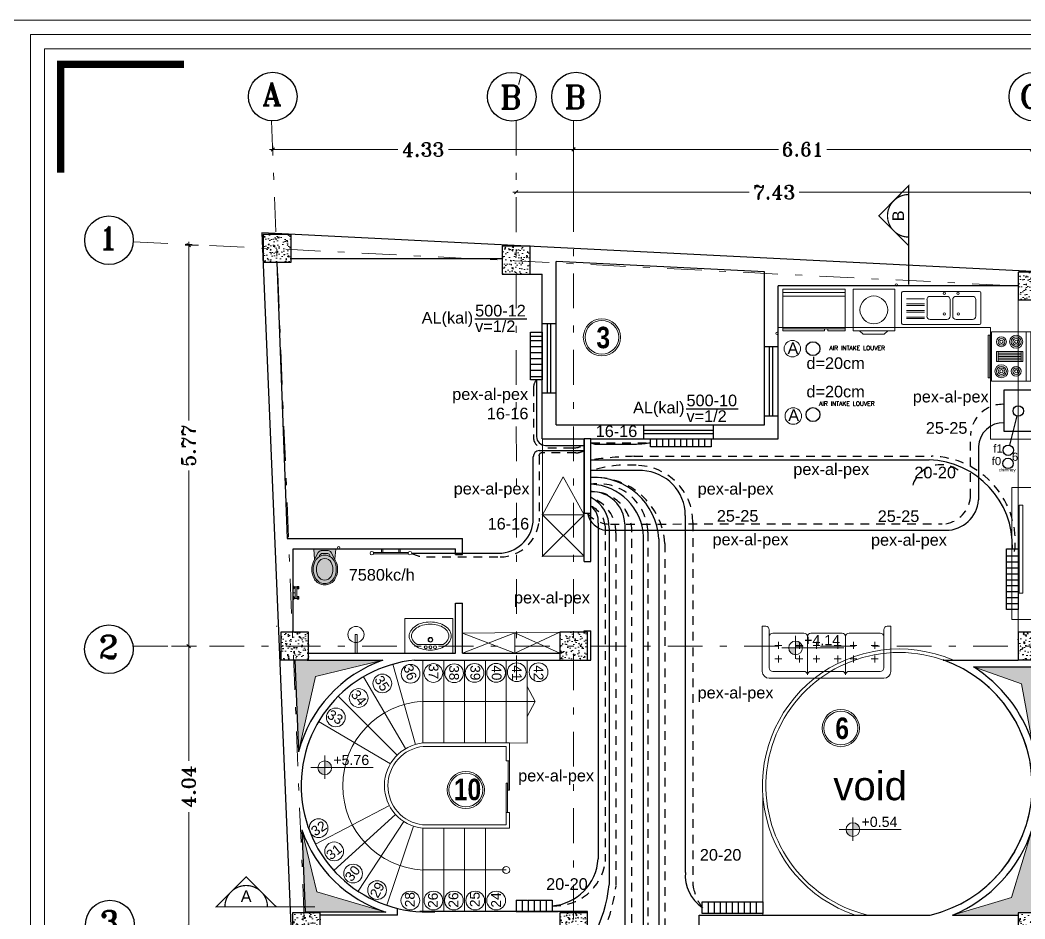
# Model space of a CAD drawing. Header units: inches. Extents: x 0 to 535, y -174 to 989.
# Drawn here: x 401.94 to 416.42, y -81.72 to -68.78 of the extents above; entities that cross this region are included whole.
import ezdxf
from ezdxf.enums import TextEntityAlignment as Align

# ---------------------------------------------------------------- set-up
doc = ezdxf.new("R2010")
doc.units = ezdxf.units.IN
doc.header["$MEASUREMENT"] = 0
for name, pattern in [('DASHDOT', [1, 0.5, -0.25, 0, -0.25]), ('DASHDOT2', [0.5, 0.25, -0.125, 0, -0.125]), ('HIDDEN2', [0.1875, 0.125, -0.0625])]:
    doc.linetypes.add(name, pattern=pattern)
for name, color, linetype, lineweight in [('1', 1, 'Continuous', 9), ('AB', 1, 'DASHDOT2', 30), ('ax', 8, 'Continuous', 5), ('beton sabok', 9, 'Continuous', 5), ('dimension', 21, 'Continuous', 9), ('door', 1, 'Continuous', 5), ('FER', 20, 'Continuous', 9), ('font', 253, 'Continuous', 9), ('FUR', 252, 'Continuous', 5), ('Furniture', 175, 'Continuous', 5), ('HEATING', 1, 'Continuous', 30), ('kadr02$0$AEOCLG', 4, 'Continuous', 9), ('Kitchen', 7, 'Continuous', 5), ('w.c', 7, 'Continuous', 5), ('wall', 51, 'Continuous', 25)]:
    doc.layers.add(name, color=color, linetype=linetype, lineweight=lineweight)
doc.layers.add('Section', color=3, linetype='Continuous')
doc.styles.add('amir text b', font='swisscbo.ttf')
doc.styles.add('arial', font='arial.ttf')
doc.styles.add('ROMANT', font='romant')
doc.styles.get("Standard").update_dxf_attribs({"font": 'arial.ttf'})
doc.dimstyles.new('STANDARD$0', dxfattribs={"dimtxt": 0.2, "dimasz": 0.05, "dimexe": 0.05, "dimexo": 0.05, "dimgap": 0.05, "dimtad": 0, "dimzin": 0, "dimdsep": 46, "dimtxsty": 'ROMANT', "dimblk": 'OBLIQUE', "dimcen": 0, "dimdle": 0.05, "dimclrd": 256, "dimclre": 256, "dimclrt": 256, "dimadec": 0, "dimazin": 0, "dimtfac": 1, "dimtix": 1, "dimtofl": 0, "dimtmove": 1, "dimatfit": 3, "dimldrblk": 'OBLIQUE', "dimfxl": 1, "dimtolj": 1, "dimtzin": 0, "dimlwd": -1, "dimlwe": -1, "dimarcsym": 1})

# ---------------------------------------------------------------- blocks, each defined once
blk = doc.blocks.new('sofa25')
at = {"layer": 'Furniture'}
for p, q in [((0.825, 0.65), (-0.825, 0.65)), ((-0.275, 0.6), (-0.275, 0.05)), ((0.275, 0.05), (0.275, 0.6)), ((-0.925, 0.55), (-0.925, -0.1)), ((-0.825, -0.05), (-0.825, 0.5)), ((-0.775, 0.55), (-0.325, 0.55)), ((-0.225, 0.55), (0.225, 0.55)), ((0.325, 0.55), (0.775, 0.55)), ((0.825, 0.5), (0.825, -0.05)), ((0.925, -0.1), (0.925, 0.55)), ((-0.744, 0.372), (-0.644, 0.372)), ((-0.694, 0.421), (-0.694, 0.322)), ((-0.438, 0.372), (-0.339, 0.372)), ((-0.389, 0.421), (-0.389, 0.322)), ((-0.194, 0.372), (-0.094, 0.372)), ((-0.144, 0.421), (-0.144, 0.322)), ((0.112, 0.372), (0.211, 0.372)), ((0.161, 0.421), (0.161, 0.322)), ((0.438, 0.372), (0.339, 0.372)), ((0.389, 0.421), (0.389, 0.322)), ((0.744, 0.372), (0.644, 0.372)), ((0.694, 0.421), (0.694, 0.322)), ((-0.744, 0.176), (-0.644, 0.176)), ((-0.694, 0.226), (-0.694, 0.127)), ((-0.438, 0.176), (-0.339, 0.176)), ((-0.389, 0.226), (-0.389, 0.127)), ((-0.194, 0.176), (-0.094, 0.176)), ((-0.144, 0.226), (-0.144, 0.127)), ((0.112, 0.176), (0.211, 0.176)), ((0.161, 0.226), (0.161, 0.127)), ((0.438, 0.176), (0.339, 0.176)), ((0.389, 0.226), (0.389, 0.127)), ((0.744, 0.176), (0.644, 0.176)), ((0.694, 0.226), (0.694, 0.127)), ((-0.775, 0), (-0.325, 0)), ((-0.225, 0), (0.225, 0)), ((0.775, 0), (0.325, 0)), ((-0.925, -0.1), (-0.875, -0.1)), ((0.875, -0.1), (0.925, -0.1))]:
    blk.add_line(p, q, dxfattribs=at)
for centre, radius, start, end in [((-0.825, 0.55), 0.1, 90, 180), ((-0.325, 0.6), 0.05, 270, 0), ((-0.225, 0.6), 0.05, 180, 270), ((0.225, 0.6), 0.05, 270, 0), ((0.325, 0.6), 0.05, 180, 270), ((0.825, 0.55), 0.1, 0, 90), ((-0.775, 0.5), 0.05, 90, 180), ((0.775, 0.5), 0.05, 0, 90), ((-0.775, 0.05), 0.05, 180, 270), ((-0.325, 0.05), 0.05, 270, 0), ((-0.225, 0.05), 0.05, 180, 270), ((0.225, 0.05), 0.05, 270, 0), ((0.325, 0.05), 0.05, 180, 270), ((0.775, 0.05), 0.05, 270, 0), ((-0.875, -0.05), 0.05, 270, 0), ((0.875, -0.05), 0.05, 180, 270)]:
    blk.add_arc(centre, radius, start, end, dxfattribs=at)
blk = doc.blocks.new('ref12')
at = {"layer": 'Kitchen'}
for p, q in [((0, 0), (-0.9, 0)), ((-0.9, 0), (-0.9, -0.05)), ((0, -0.05), (0, 0)), ((-0.9, -0.05), (0, -0.05)), ((-0.9, -0.1), (-0.9, -0.05)), ((-0.9, -0.1), (-0.9, -0.6)), ((-0.9, -0.1), (0, -0.1)), ((0, -0.1), (0, -0.05)), ((0, -0.1), (0, -0.6)), ((-0.9, -0.57), (0, -0.57)), ((-0.3, -0.57), (-0.3, -0.6)), ((-0.25, -0.57), (-0.25, -0.6)), ((-0.9, -0.6), (-0.3, -0.6)), ((-0.25, -0.6), (0, -0.6))]:
    blk.add_line(p, q, dxfattribs=at)
blk = doc.blocks.new('co17')
at = {"layer": 'Kitchen'}
for p, q in [((-0.75, -0.075), (0, -0.075)), ((-0.45, -0.15), (-0.3, -0.15)), ((-0.425, -0.5), (-0.425, -0.15)), ((-0.4, -0.15), (-0.4, -0.5)), ((-0.375, -0.5), (-0.375, -0.15)), ((-0.35, -0.15), (-0.35, -0.5)), ((-0.325, -0.5), (-0.325, -0.15)), ((-0.6, -0.6), (-0.6, -0.625)), ((-0.55, -0.625), (-0.55, -0.6)), ((-0.3, -0.5), (-0.45, -0.5)), ((-0.2, -0.625), (-0.2, -0.6)), ((-0.15, -0.6), (-0.15, -0.625))]:
    blk.add_line(p, q, dxfattribs=at)
for points in [[(-0.75, -0.6), (-0.75, 0), (0, 0), (0, -0.6)], [(-0.45, -0.525), (-0.45, -0.125), (-0.3, -0.125), (-0.3, -0.525)], [(-0.7, -0.65), (-0.7, -0.625), (-0.05, -0.625), (-0.05, -0.65)]]:
    blk.add_lwpolyline(points, close=True, dxfattribs=at)
for centre, radius in [((-0.6, -0.225), 0.1), ((-0.6, -0.225), 0.075), ((-0.15, -0.225), 0.075), ((-0.6, -0.225), 0.05), ((-0.6, -0.225), 0.025), ((-0.15, -0.225), 0.05), ((-0.15, -0.225), 0.025), ((-0.6, -0.45), 0.075), ((-0.6, -0.45), 0.05), ((-0.6, -0.45), 0.025), ((-0.15, -0.45), 0.1), ((-0.15, -0.45), 0.075), ((-0.15, -0.45), 0.05), ((-0.15, -0.45), 0.025)]:
    blk.add_circle(centre, radius, dxfattribs=at)
blk = doc.blocks.new('wc01')
at = {"layer": 'w.c'}
for p, q in [((-1.038, -0.5), (-1.038, 0)), ((-1.038, 0), (-0.347, 0)), ((-0.347, 0), (-0.347, -0.5)), ((-0.523, -0.126), (-0.9, -0.126)), ((-0.347, -0.5), (-1.038, -0.5))]:
    blk.add_line(p, q, dxfattribs=at)
for centre, radius in [((-0.781, -0.085), 0.0209), ((-0.714, -0.085), 0.0209), ((-0.647, -0.085), 0.0209), ((-0.715, -0.192), 0.0338), ((-0.715, -0.192), 0.0285)]:
    blk.add_circle(centre, radius, dxfattribs=at)
for centre, radius, start, end in [((-0.797, -0.295), 0.231, 123.8347, 148.2866), ((-0.797, -0.295), 0.199, 121.3767, 148.2866), ((-0.746, -0.372), 0.323, 105.5176, 123.8347), ((-0.712, -0.493), 0.449, 90, 105.5176), ((-0.712, -0.493), 0.449, 74.4824, 90), ((-0.678, -0.372), 0.323, 56.1653, 74.4824), ((-0.627, -0.295), 0.199, 31.7134, 58.6233), ((-0.627, -0.295), 0.231, 31.7134, 56.1653), ((-0.875, -0.247), 0.139, 148.2866, 180), ((-0.875, -0.247), 0.139, 180, 211.7134), ((-0.875, -0.247), 0.106, 148.2866, 180), ((-0.875, -0.247), 0.106, 180, 211.7134), ((-0.548, -0.247), 0.106, 360, 31.7134), ((-0.548, -0.247), 0.106, 328.2866, 0), ((-0.548, -0.247), 0.139, 360, 31.7134), ((-0.548, -0.247), 0.139, 328.2866, 360), ((-0.797, -0.198), 0.231, 211.7134, 236.1653), ((-0.797, -0.198), 0.199, 211.7134, 236.1653), ((-0.746, -0.122), 0.323, 236.1653, 254.4824), ((-0.746, -0.122), 0.291, 236.1653, 254.4824), ((-0.712, 0), 0.449, 254.4824, 270), ((-0.712, 0), 0.417, 254.4824, 270), ((-0.712, 0), 0.417, 270, 285.5176), ((-0.712, 0), 0.449, 270, 285.5176), ((-0.678, -0.122), 0.291, 285.5176, 303.8347), ((-0.678, -0.122), 0.323, 285.5176, 303.8347), ((-0.627, -0.198), 0.199, 303.8347, 328.2866), ((-0.627, -0.198), 0.231, 303.8347, 328.2866)]:
    blk.add_arc(centre, radius, start, end, dxfattribs=at)
blk = doc.blocks.new('we')
at = {"layer": 'Furniture', "true_color": 0xdbd2bd}
h = blk.add_hatch(color=254, dxfattribs=at)
h.dxf.hatch_style = 2
h.paths.add_polyline_path([(126.415, -299.619, 0.250522), (126.149, -299.619), (126.037, -299.678, 0.276719), (126.012, -299.72), (126.012, -299.822, 0.276719), (126.036, -299.864), (126.148, -299.924, 0.250522), (126.414, -299.924, 0.599332)])
h.paths.add_polyline_path([(126.157, -299.906, 0.250522), (126.405, -299.907, 0.599332), (126.405, -299.636, 0.250522), (126.158, -299.636, 0.599332)], flags=16)
h.paths.add_polyline_path([(126.382, -299.864, -0.250522), (126.18, -299.864, -0.599332), (126.18, -299.679, -0.250522), (126.383, -299.679, -0.599332)], flags=0)
h.paths.add_polyline_path([(126.18, -299.679, 0.599332), (126.18, -299.864, 0.250522), (126.382, -299.864, 0.599332), (126.383, -299.679, 0.250522)], flags=0)
h.paths.add_polyline_path([(126.012, -299.822), (126.012, -299.72, -0.276719), (126.037, -299.678), (126.134, -299.626), (125.989, -299.612), (125.988, -299.93), (126.134, -299.916), (126.036, -299.864, -0.276719)])
edge = h.paths.add_edge_path()
edge.add_line((125.988, -299.599), (125.988, -299.935))
edge.add_line((125.988, -299.935), (125.989, -299.606))
edge.add_arc((125.94, -299.606), 0.0484, 359.8872, 368.2762)
h = blk.add_hatch(color=254, dxfattribs=at)
h.dxf.hatch_style = 2
h.paths.add_polyline_path([(126.157, -299.906, 0.250522), (126.405, -299.907, 0.599332), (126.405, -299.636, 0.250522), (126.158, -299.636, 0.599332)])
h.paths.add_polyline_path([(126.18, -299.679, -0.250522), (126.383, -299.679, -0.599332), (126.382, -299.864, -0.250522), (126.18, -299.864, -0.599332)], flags=16)
h.paths.add_polyline_path([(126.18, -299.679, 0.599332), (126.18, -299.864, 0.250522), (126.382, -299.864, 0.599332), (126.383, -299.679, 0.250522)], flags=16)
at = {"layer": 'Furniture'}
for p, q in [((125.988, -299.936), (125.989, -299.606)), ((126.134, -299.626), (125.989, -299.612)), ((126.037, -299.678), (126.149, -299.619)), ((126.012, -299.822), (126.012, -299.72)), ((126.051, -299.8), (126.051, -299.742)), ((126.134, -299.916), (125.988, -299.93)), ((126.036, -299.864), (126.148, -299.924))]:
    blk.add_line(p, q, dxfattribs=at)
for centre, radius, start, end in [((126.23, -299.771), 0.153, 118.016, 241.7584), ((126.281, -299.868), 0.282, 61.7584, 118.016), ((126.281, -299.868), 0.263, 61.7584, 118.016), ((126.333, -299.772), 0.153, 298.016, 61.7584), ((126.333, -299.772), 0.173, 298.016, 61.7584), ((126.059, -299.72), 0.0469, 118.016, 179.8872), ((126.1, -299.742), 0.0484, 92.8645, 179.8872), ((126.23, -299.771), 0.105, 118.016, 241.7584), ((126.281, -299.868), 0.214, 61.7584, 118.016), ((126.333, -299.772), 0.105, 298.016, 61.7584), ((126.059, -299.822), 0.0469, 179.8872, 241.7584), ((126.1, -299.8), 0.0484, 179.8872, 266.9099), ((126.282, -299.675), 0.282, 241.7584, 298.016), ((126.282, -299.675), 0.263, 241.7584, 298.016), ((126.282, -299.675), 0.214, 241.7584, 298.016)]:
    blk.add_arc(centre, radius, start, end, dxfattribs=at)
blk = doc.blocks.new('A$C7BB53FAB')
at = {"layer": 'FER'}
for p, q in [((-0.065, 0.151), (-0.079, 0.156)), ((-0.079, 0.141), (-0.065, 0.146)), ((-0.049, 0.157), (-0.052, 0.157)), ((-0.022, 0.157), (-0.024, 0.157)), ((-0.022, 0.141), (-0.022, 0.159)), ((-0.01, 0.16), (-0.02, 0.16)), ((-0.01, 0.155), (-0.02, 0.155)), ((-0.01, 0.145), (-0.02, 0.145)), ((-0.009, 0.157), (-0.002, 0.171)), ((-0.009, 0.141), (-0.009, 0.159)), ((0, 0.172), (0.005, 0.172)), ((0, 0.127), (0, 0.172)), ((-0.079, 0.009), (-0.065, 0.004)), ((-0.049, 0.14), (-0.052, 0.14)), ((-0.049, 0.01), (-0.052, 0.01)), ((-0.022, 0.142), (-0.024, 0.142)), ((-0.024, 0.075), (0.005, 0.075)), ((-0.022, 0.007), (-0.024, 0.007)), ((-0.022, 0.009), (-0.022, -0.009)), ((-0.01, 0.14), (-0.02, 0.14)), ((-0.01, 0.01), (-0.02, 0.01)), ((-0.01, 0.005), (-0.02, 0.005)), ((-0.009, 0.142), (-0.002, 0.129)), ((-0.009, 0.007), (-0.002, 0.021)), ((-0.009, 0.009), (-0.009, -0.009)), ((0, 0.127), (0.005, 0.127)), ((0, 0.023), (0.005, 0.023)), ((0, 0.023), (0, -0.023)), ((-0.065, -0.001), (-0.079, -0.006)), ((-0.049, -0.007), (-0.052, -0.007)), ((-0.022, -0.007), (-0.024, -0.007)), ((-0.01, -0.005), (-0.02, -0.005)), ((-0.01, -0.01), (-0.02, -0.01)), ((-0.009, -0.007), (-0.002, -0.021)), ((0, -0.023), (0.005, -0.023))]:
    blk.add_line(p, q, dxfattribs=at)
for points in [[(-0.053, 0.166, -0.414214), (-0.052, 0.165), (-0.052, 0.132, -0.414214), (-0.053, 0.131), (-0.078, 0.131, -0.414214), (-0.079, 0.132), (-0.079, 0.165, -0.414214), (-0.078, 0.166)], [(-0.024, 0.159, 0.414214), (-0.025, 0.16), (-0.048, 0.16, 0.414214), (-0.049, 0.159), (-0.049, -0.009, 0.414214), (-0.048, -0.01), (-0.025, -0.01, 0.414214), (-0.024, -0.009)], [(-0.078, 0.019), (-0.053, 0.019, -0.414214), (-0.052, 0.017), (-0.052, -0.015, -0.414214), (-0.053, -0.016), (-0.078, -0.016, -0.414214), (-0.079, -0.015), (-0.079, 0.017, -0.414214)]]:
    blk.add_lwpolyline(points, format="xyb", close=True, dxfattribs=at)
for centre, radius, start, end in [((-0.066, 0.149), 0.0025, 290.556, 69.444), ((-0.02, 0.159), 0.00125, 90, 180), ((-0.02, 0.156), 0.00125, 180, 270), ((-0.02, 0.154), 0.00125, 90, 180), ((-0.02, 0.146), 0.00125, 180, 270), ((-0.02, 0.144), 0.00125, 90, 180), ((-0.01, 0.159), 0.00125, 0, 90), ((-0.01, 0.156), 0.00125, 270, 0), ((-0.01, 0.154), 0.00125, 0, 90), ((-0.01, 0.146), 0.00125, 270, 0), ((-0.01, 0.144), 0.00125, 0, 90), ((0, 0.17), 0.0025, 90, 153.4349), ((-0.066, 0.001), 0.0025, 290.556, 69.444), ((-0.02, 0.141), 0.00125, 180, 270), ((-0.02, 0.009), 0.00125, 90, 180), ((-0.02, 0.006), 0.00125, 180, 270), ((-0.02, 0.004), 0.00125, 90, 180), ((-0.01, 0.141), 0.00125, 270, 0), ((-0.01, 0.009), 0.00125, 0, 90), ((-0.01, 0.006), 0.00125, 270, 0), ((-0.01, 0.004), 0.00125, 0, 90), ((0, 0.13), 0.0025, 206.5651, 270), ((0, 0.02), 0.0025, 90, 153.4349), ((-0.02, -0.004), 0.00125, 180, 270), ((-0.02, -0.006), 0.00125, 90, 180), ((-0.02, -0.009), 0.00125, 180, 270), ((-0.01, -0.004), 0.00125, 270, 0), ((-0.01, -0.006), 0.00125, 0, 90), ((-0.01, -0.009), 0.00125, 270, 0), ((0, -0.02), 0.0025, 206.5651, 270)]:
    blk.add_arc(centre, radius, start, end, dxfattribs=at)
blk = doc.blocks.new('beton')
at = {"layer": 'beton sabok'}
h = blk.add_hatch(dxfattribs=at)
h.set_pattern_fill('AR-CONC', color=256, scale=0.022857, angle=45)
h.set_pattern_definition([(95, (46.01481, 18.04323), (0.126069028, 0.105784475), [0.017142857, -0.18857143]), (40, (46.01481, 18.04323), (-0.14399821, 0.099147006), [0.013714286, -0.150857143]), (145.451444, (46.02532, 18.05205), (-0.01792918, 0.20493148), [0.014569187, -0.160261054]), (91.1842, (45.98248, 18.07555), (0.1992442, 0.14574029), [0.02571429, -0.28285714]), (141.635635, (45.9991, 18.0877), (-0.00637716, 0.30850552), [0.02185379, -0.24039172]), (36.184164, (45.98248, 18.07555), (-0.00637716, 0.30850552), [0.02057143, -0.22628571]), (66, (46.00673, 18.08364), (0.161547788, 0.03140171), [0.017142857, -0.18857143]), (11, (46.00673, 18.08364), (-0.07787625, 0.156527642), [0.013714286, -0.150857143]), (116.451445, (46.02019, 18.08625), (0.083671537, 0.18792935), [0.014569186, -0.160261054]), (82.5, (46.01481, 18.04323), (-0.0518384424, 0.055769101), [0, -0.149028571, 0, -0.153142857, 0, -0.151428571]), (52.5, (46.01481, 18.04323), (-0.021228101, 0.106265017), [0, -0.087314286, 0, -0.1456, 0, -0.057714286]), (12.5, (45.97877, 18.00719), (0.0899241525, 0.082633317), [0, -0.057142857, 0, -0.178285714, 0, -0.236571429]), (2.5, (45.9626, 17.99103), (0.07807771, 0.110436527), [0, -0.074285714, 0, -0.1184, 0, -0.168])])
h.paths.add_polyline_path([(326.844, 567.847), (327.244, 567.847), (327.244, 568.247), (326.844, 568.247)])
at = {"layer": 'wall'}
blk.add_lwpolyline([(327.244, 568.247), (327.244, 567.847), (326.844, 567.847), (326.844, 568.247)], close=True, dxfattribs=at)
blk = doc.blocks.new('_Oblique')
at = {"color": 0, "linetype": 'ByBlock', "lineweight": -2}
blk.add_line((-0.5, -0.5), (0.5, 0.5), dxfattribs=at)
blk = doc.blocks.new('*D167')
at = {"layer": 'Defpoints', "color": 0, "transparency": 16777216}
for p in [(32.954, 38.09), (32.763, 32.316), (32.926, 32.316)]:
    blk.add_point(p, dxfattribs=at)
at = {"layer": 'dimension', "transparency": 16777216}
for p, q in [((32.904, 38.09), (32.713, 38.09)), ((32.763, 38.14), (32.763, 35.563)), ((32.763, 32.266), (32.763, 34.844)), ((32.876, 32.316), (32.713, 32.316))]:
    blk.add_line(p, q, dxfattribs=at)
at = {"layer": 'dimension', "transparency": 16777216, "xscale": 0.05, "yscale": 0.05, "zscale": 0.05}
for p, rotation in [((32.763, 38.09), 90), ((32.763, 32.316), 270)]:
    blk.add_blockref('_Oblique', p, dxfattribs=dict(at, rotation=rotation))
at = {"layer": 'dimension', "transparency": 16777216, "insert": (32.763, 35.203), "char_height": 0.2, "attachment_point": 5, "rotation": 90, "style": 'ROMANT'}
blk.add_mtext('\\A1;5.77', dxfattribs=at)
blk = doc.blocks.new('*D168')
at = {"layer": 'Defpoints', "color": 0, "transparency": 16777216}
for p in [(32.467, 32.316), (32.406, 28.274), (32.763, 28.274)]:
    blk.add_point(p, dxfattribs=at)
at = {"layer": 'dimension', "transparency": 16777216}
for p, q in [((32.517, 32.316), (32.813, 32.316)), ((32.763, 32.366), (32.763, 30.664)), ((32.763, 28.224), (32.763, 29.926)), ((32.456, 28.274), (32.813, 28.274))]:
    blk.add_line(p, q, dxfattribs=at)
at = {"layer": 'dimension', "transparency": 16777216, "xscale": 0.05, "yscale": 0.05, "zscale": 0.05}
for p, rotation in [((32.763, 32.316), 90), ((32.763, 28.274), 270)]:
    blk.add_blockref('_Oblique', p, dxfattribs=dict(at, rotation=rotation))
at = {"layer": 'dimension', "transparency": 16777216, "insert": (32.763, 30.295), "char_height": 0.2, "attachment_point": 5, "rotation": 90, "style": 'ROMANT'}
blk.add_mtext('\\A1;4.04', dxfattribs=at)
blk = doc.blocks.new('*D170')
at = {"layer": 'Defpoints', "color": 0, "transparency": 16777216}
for p in [(33.975, 39.392), (38.306, 39.468), (38.306, 39.468)]:
    blk.add_point(p, dxfattribs=at)
at = {"layer": 'dimension', "transparency": 16777216}
for p, q in [((33.925, 39.468), (35.777, 39.468)), ((33.975, 39.442), (33.975, 39.518)), ((38.356, 39.468), (36.505, 39.468))]:
    blk.add_line(p, q, dxfattribs=at)
at = {"layer": 'dimension', "transparency": 16777216, "xscale": 0.05, "yscale": 0.05, "zscale": 0.05, "rotation": 180}
blk.add_blockref('_Oblique', (33.975, 39.468), dxfattribs=at)
at = {"layer": 'dimension', "transparency": 16777216, "xscale": 0.05, "yscale": 0.05, "zscale": 0.05}
blk.add_blockref('_Oblique', (38.306, 39.468), dxfattribs=at)
at = {"layer": 'dimension', "transparency": 16777216, "insert": (36.141, 39.468), "char_height": 0.2, "attachment_point": 5, "style": 'ROMANT'}
blk.add_mtext('\\A1;4.33', dxfattribs=at)
blk = doc.blocks.new('*D171')
at = {"layer": 'Defpoints', "color": 0, "transparency": 16777216}
for p in [(44.912, 39.597), (44.912, 39.469), (38.306, 38.703)]:
    blk.add_point(p, dxfattribs=at)
at = {"layer": 'dimension', "transparency": 16777216}
for p, q in [((44.912, 39.547), (44.912, 39.419)), ((38.256, 39.469), (41.259, 39.469)), ((38.306, 38.753), (38.306, 39.519)), ((44.962, 39.469), (41.959, 39.469))]:
    blk.add_line(p, q, dxfattribs=at)
at = {"layer": 'dimension', "transparency": 16777216, "xscale": 0.05, "yscale": 0.05, "zscale": 0.05, "rotation": 180}
blk.add_blockref('_Oblique', (38.306, 39.469), dxfattribs=at)
at = {"layer": 'dimension', "transparency": 16777216, "xscale": 0.05, "yscale": 0.05, "zscale": 0.05}
blk.add_blockref('_Oblique', (44.912, 39.469), dxfattribs=at)
at = {"layer": 'dimension', "transparency": 16777216, "insert": (41.609, 39.469), "char_height": 0.2, "attachment_point": 5, "style": 'ROMANT'}
blk.add_mtext('\\A1;6.61', dxfattribs=at)
blk = doc.blocks.new('*D172')
at = {"layer": 'Defpoints', "color": 0, "transparency": 16777216}
for p in [(37.481, 38.853), (44.912, 38.853), (44.912, 38.853)]:
    blk.add_point(p, dxfattribs=at)
at = {"layer": 'dimension', "transparency": 16777216}
for p, q in [((37.431, 38.853), (40.837, 38.853)), ((44.962, 38.853), (41.556, 38.853))]:
    blk.add_line(p, q, dxfattribs=at)
at = {"layer": 'dimension', "transparency": 16777216, "xscale": 0.05, "yscale": 0.05, "zscale": 0.05, "rotation": 180}
blk.add_blockref('_Oblique', (37.481, 38.853), dxfattribs=at)
at = {"layer": 'dimension', "transparency": 16777216, "xscale": 0.05, "yscale": 0.05, "zscale": 0.05}
blk.add_blockref('_Oblique', (44.912, 38.853), dxfattribs=at)
at = {"layer": 'dimension', "transparency": 16777216, "insert": (41.196, 38.853), "char_height": 0.2, "attachment_point": 5, "style": 'ROMANT'}
blk.add_mtext('\\A1;7.43', dxfattribs=at)
blk = doc.blocks.new('fgh')
at = {"layer": 'ax', "color": 67, "linetype": 'DASHDOT', "true_color": 0x727430}
for p, q in [((33.955, 39.879), (34.66, 22.701)), ((37.48, 39.879), (37.486, 31.832)), ((38.306, 39.881), (38.311, 21.997)), ((31.964, 38.14), (44.712, 37.501)), ((31.964, 32.316), (46.654, 32.316))]:
    blk.add_line(p, q, dxfattribs=at)
at = {"layer": 'dimension', "lineweight": -3}
for centre in [(33.974, 40.229), (37.418, 40.227), (38.343, 40.229), (44.932, 40.229), (31.615, 38.161), (31.614, 32.272), (31.628, 28.308)]:
    blk.add_circle(centre, 0.35, dxfattribs=at)
at = {"xscale": -1}
for p in [(361.082, -530.002), (364.525, -530.173), (371.957, -530.545), (361.334, -535.73), (365.352, -535.731), (371.957, -535.729), (361.503, -539.773), (365.353, -539.773), (371.958, -539.771)]:
    blk.add_blockref('beton', p, dxfattribs=at)
at = {"layer": 'dimension'}
blk.add_text('/', height=0.139, dxfattribs=at).set_placement((37.508, 40.401))
at = {"layer": 'dimension', "lineweight": -3, "style": 'ROMANT'}
for s, p in [('A', (33.82, 40.099)), ('B', (37.247, 40.054)), ('B', (38.173, 40.056)), ('C', (44.735, 40.062)), ('1', (31.466, 38.025)), ('2', (31.466, 32.136)), ('3', (31.48, 28.172))]:
    blk.add_text(s, height=0.334, dxfattribs=at).set_placement(p)
at = {"layer": 'dimension'}
for base, p1, p2, picture, middle in [((38.306, 39.468), (33.975, 39.392), (38.306, 39.468), '*D170', (36.141, 39.468)), ((44.912, 39.469), (38.306, 38.703), (44.912, 39.597), '*D171', (41.609, 39.469)), ((44.912, 38.853), (37.481, 38.853), (44.912, 38.853), '*D172', (41.196, 38.853))]:
    dim = blk.add_linear_dim(base=base, p1=p1, p2=p2, dimstyle='STANDARD$0', dxfattribs=at)
    dim.commit()
    dim.dimension.update_dxf_attribs({"geometry": picture, "text_midpoint": middle})
for base, p1, p2, picture, middle in [((32.763, 32.316), (32.954, 38.09), (32.926, 32.316), '*D167', (32.763, 35.203)), ((32.763, 28.274), (32.467, 32.316), (32.406, 28.274), '*D168', (32.763, 30.295))]:
    dim = blk.add_linear_dim(base=base, p1=p1, p2=p2, angle=90, dimstyle='STANDARD$0', dxfattribs=at)
    dim.commit()
    dim.dimension.update_dxf_attribs({"geometry": picture, "text_midpoint": middle})

msp = doc.modelspace()

# ---------------------------------------------------------------- hatches: boundary and pattern name
at = {"layer": '1'}
h = msp.add_hatch(color=256, dxfattribs=at)
h.dxf.hatch_style = 1
h.paths.add_polyline_path([(407.172, -77.996), (405.905, -77.996), (405.958, -79.305), (406.199, -78.23)])
h = msp.add_hatch(color=256, dxfattribs=at)
h.dxf.hatch_style = 1
h.paths.add_polyline_path([(416.523, -78.095), (415.679, -78.095), (416.373, -78.337), (416.523, -79.172)])
h = msp.add_hatch(color=256, dxfattribs=at)
h.dxf.hatch_style = 1
h.paths.add_polyline_path([(406.22, -81.331), (406.151, -81.048), (406.03, -81.048), (406.054, -81.626), (407.214, -81.626)])
h.paths.add_polyline_path([(406.006, -80.456), (406.03, -81.048), (406.151, -81.048)])
h = msp.add_hatch(color=256, dxfattribs=at)
h.dxf.hatch_style = 1
h.paths.add_polyline_path([(416.523, -80.436), (416.229, -81.416), (415.379, -81.668), (416.325, -81.668), (416.325, -81.635), (416.523, -81.635)])
at = {"layer": 'font'}
h = msp.add_hatch(color=256, dxfattribs=at)
h.dxf.hatch_style = 1
h.paths.add_polyline_path([(413.216, -77.82, 0.413571), (413.115, -77.723), (413.115, -77.82)])
h.paths.add_polyline_path([(413.115, -77.92), (413.115, -77.82), (413.018, -77.82, 0.004741), (413.018, -77.821, 0.409311)])
h = msp.add_hatch(color=256, dxfattribs=at)
h.dxf.hatch_style = 1
h.paths.add_polyline_path([(406.432, -79.544, 0.413571), (406.332, -79.447), (406.332, -79.544)])
h.paths.add_polyline_path([(406.332, -79.645), (406.332, -79.544), (406.235, -79.544, 0.004741), (406.235, -79.546, 0.409311)])
h = msp.add_hatch(color=256, dxfattribs=at)
h.dxf.hatch_style = 1
h.paths.add_polyline_path([(414.042, -80.435, 0.413571), (413.942, -80.338), (413.942, -80.435)])
h.paths.add_polyline_path([(413.942, -80.536), (413.942, -80.435), (413.844, -80.435, 0.004741), (413.844, -80.437, 0.409311)])

# ---------------------------------------------------------------- linework, layer by layer
for p, q in [((409.467, -74.152), (409.467, -73.152)), ((409.543, -74.152), (409.543, -73.152)), ((409.591, -74.152), (409.591, -73.152)), ((409.667, -74.152), (409.667, -73.152)), ((412.667, -74.48), (412.667, -73.48)), ((412.743, -74.48), (412.743, -73.48)), ((412.791, -74.48), (412.791, -73.48)), ((412.867, -74.48), (412.867, -73.48)), ((410.927, -74.609), (411.927, -74.609)), ((410.927, -74.685), (411.927, -74.685)), ((410.927, -74.733), (411.927, -74.733)), ((410.927, -74.809), (411.927, -74.809))]:
    msp.add_line(p, q)
at = {"layer": '1'}
for p, q in [((407.172, -77.996), (406.199, -78.23)), ((416.373, -78.337), (415.679, -78.095)), ((406.199, -78.23), (405.956, -79.318)), ((416.523, -79.172), (416.373, -78.337)), ((406.002, -80.441), (406.22, -81.331)), ((416.523, -80.436), (416.229, -81.416)), ((406.22, -81.331), (407.214, -81.626)), ((416.229, -81.416), (415.379, -81.668))]:
    msp.add_line(p, q, dxfattribs=at)
for points in [[(409.829, -98.167), (422.537, -98.167), (422.537, -68.99), (402.093, -68.99), (402.093, -98.167), (409.829, -98.167)], [(422.331, -96.456), (422.331, -69.196), (402.298, -69.196), (402.298, -96.456)]]:
    msp.add_lwpolyline(points, dxfattribs=at)
at = {"layer": 'AB', "color": 7, "linetype": 'Continuous', "lineweight": 20}
msp.add_line((416.324, -72.809), (416.324, -77.593), dxfattribs=at)
at = {"layer": 'dimension', "color": 1, "linetype": 'Continuous', "lineweight": 30}
for p, q in [((416.123, -74.706), (416.123, -74.106)), ((416.123, -74.106), (416.523, -74.106)), ((416.523, -74.706), (416.123, -74.706))]:
    msp.add_line(p, q, dxfattribs=at)
at = {"layer": 'dimension'}
for p, q in [((407.749, -79.189), (408.995, -79.189)), ((407.749, -79.239), (408.945, -79.239)), ((408.945, -79.239), (408.945, -79.446)), ((408.995, -79.189), (408.995, -79.446)), ((408.945, -79.446), (408.995, -79.446)), ((408.945, -80.191), (408.945, -80.368)), ((408.945, -80.191), (408.995, -80.191)), ((408.995, -80.191), (408.995, -80.418)), ((407.74, -80.368), (408.945, -80.368)), ((407.74, -80.418), (408.995, -80.418))]:
    msp.add_line(p, q, dxfattribs=at)
at = {"layer": 'dimension', "const_width": 0.103}
msp.add_lwpolyline([(404.305, -69.417), (402.528, -69.417), (402.528, -70.979)], dxfattribs=at)
at = {"layer": 'dimension'}
for points in [[(408.995, -79.446), (408.975, -79.446), (408.975, -79.87), (408.995, -79.87)], [(408.965, -79.766), (408.945, -79.766), (408.945, -80.191), (408.965, -80.191)]]:
    msp.add_lwpolyline(points, close=True, dxfattribs=at)
for centre in [(407.569, -78.193), (407.898, -78.182), (408.197, -78.185), (408.491, -78.181), (408.802, -78.179), (409.099, -78.17), (409.414, -78.17), (407.163, -78.332), (406.822, -78.542), (406.493, -78.821), (406.245, -80.416), (406.469, -80.75), (406.741, -81.07), (407.087, -81.308), (407.566, -81.458), (407.899, -81.458), (408.194, -81.458), (408.501, -81.458), (408.803, -81.458)]:
    msp.add_circle(centre, 0.135, dxfattribs=at)
for radius in [0.618, 0.568]:
    msp.add_arc((407.811, -79.804), radius, 95.7288, 263.4217, dxfattribs=at)
for p in [(409.469, -75.904), (409.469, -76.5)]:
    msp.add_point(p, dxfattribs=at)
at = {"layer": 'door'}
for p, q in [((415.923, -73.209), (412.867, -73.209)), ((415.923, -74.813), (415.923, -73.209)), ((409.469, -76.5), (409.469, -74.809)), ((415.923, -74.813), (416.523, -74.813)), ((409.469, -75.904), (409.769, -75.357)), ((410.069, -75.904), (409.769, -75.357)), ((409.469, -75.904), (410.069, -75.904)), ((410.069, -76.5), (409.469, -75.904)), ((409.469, -76.5), (410.069, -75.904)), ((409.469, -76.5), (410.069, -76.5)), ((409.719, -77.595), (408.319, -77.61)), ((409.07, -77.602), (408.319, -77.895)), ((409.07, -77.895), (408.319, -77.61)), ((409.07, -77.895), (409.719, -77.595)), ((409.07, -77.602), (409.07, -77.895)), ((409.719, -77.895), (409.07, -77.602)), ((407.748, -77.995), (407.748, -79.192)), ((408.048, -77.995), (408.048, -79.192)), ((408.348, -77.995), (408.348, -79.192)), ((408.648, -77.991), (408.648, -79.192)), ((408.948, -77.991), (408.948, -79.192)), ((409.248, -77.991), (409.248, -79.192)), ((416.323, -77.995), (416.524, -77.995)), ((407.642, -79.21), (407.315, -78.055)), ((407.498, -79.271), (406.892, -78.236)), ((409.365, -78.592), (409.248, -78.376)), ((407.375, -79.367), (406.527, -78.517)), ((409.248, -78.592), (407.748, -78.592)), ((409.248, -78.592), (409.365, -78.592)), ((409.365, -78.592), (409.248, -78.808)), ((407.279, -79.49), (406.245, -78.88)), ((408.995, -79.189), (409.248, -79.192)), ((412.646, -79.97), (412.646, -81.668)), ((407.264, -80.091), (406.2, -80.647)), ((407.353, -80.219), (406.464, -81.025)), ((407.472, -80.32), (406.814, -81.324)), ((407.612, -80.389), (407.227, -81.525)), ((407.748, -80.418), (407.748, -81.618)), ((408.048, -80.418), (408.048, -81.618)), ((408.348, -80.418), (408.348, -81.618)), ((408.648, -80.418), (408.648, -81.618)), ((410.272, -80.418), (410.272, -80.859)), ((408.948, -81.018), (407.748, -81.018))]:
    msp.add_line(p, q, dxfattribs=at)
msp.add_circle((408.948, -81.019), 0.0508, dxfattribs=at)
for centre, radius, start, end in [((414.607, -79.804), 1.968, 66.8559, 251.3305), ((414.607, -79.804), 1.918, 283.5706, 256.4294), ((407.81, -79.804), 1.217, 92.9468, 267.0532)]:
    msp.add_arc(centre, radius, start, end, dxfattribs=at)
at = {"layer": 'font'}
for p, q in [((413.117, -77.646), (413.117, -77.98)), ((413.812, -77.82), (412.918, -77.82)), ((406.333, -79.37), (406.333, -79.705)), ((407.029, -79.544), (406.135, -79.544)), ((413.943, -80.262), (413.943, -80.596)), ((414.638, -80.435), (413.745, -80.435))]:
    msp.add_line(p, q, dxfattribs=at)
for centre, radius in [((410.326, -73.348), 0.268), ((410.326, -73.348), 0.243), ((413.117, -77.821), 0.0988), ((413.768, -78.975), 0.268), ((413.768, -78.975), 0.243), ((406.333, -79.546), 0.0988), ((408.366, -79.866), 0.268), ((408.366, -79.866), 0.243), ((413.943, -80.437), 0.0988)]:
    msp.add_circle(centre, radius, dxfattribs=at)
at = {"layer": 'FUR', "color": 7}
for p, q in [((414.644, -73.144), (414.644, -72.707)), ((414.663, -72.688), (415.765, -72.688)), ((414.715, -72.794), (414.972, -72.794)), ((415.01, -73.044), (415.01, -72.806)), ((415.057, -72.759), (415.295, -72.759)), ((415.342, -73.044), (415.342, -72.806)), ((415.38, -73.044), (415.38, -72.806)), ((415.428, -72.759), (415.665, -72.759)), ((415.713, -73.044), (415.713, -72.806)), ((415.784, -73.144), (415.784, -72.707)), ((414.715, -72.866), (414.972, -72.866)), ((414.715, -72.889), (414.972, -72.889)), ((414.715, -72.961), (414.972, -72.961)), ((414.715, -72.984), (414.972, -72.984)), ((414.715, -73.056), (414.972, -73.056)), ((414.715, -73.079), (414.972, -73.079)), ((415.057, -73.091), (415.295, -73.091)), ((415.428, -73.091), (415.665, -73.091)), ((414.663, -73.163), (415.765, -73.163)), ((407.15, -76.396), (407.15, -76.446)), ((407.17, -76.396), (407.17, -76.446)), ((407.402, -76.396), (407.402, -76.446)), ((407.422, -76.396), (407.422, -76.446)), ((407.034, -76.446), (407.539, -76.446)), ((407.034, -76.466), (407.537, -76.466))]:
    msp.add_line(p, q, dxfattribs=at)
for centre in [(407.011, -76.456), (407.561, -76.457)]:
    msp.add_circle(centre, 0.025, dxfattribs=at)
for centre, radius, start, end in [((414.568, -72.593), 0.0166, 0, 180), ((414.568, -72.593), 0.0166, 180, 0), ((414.663, -72.707), 0.019, 90, 180), ((415.057, -72.806), 0.0475, 90, 180), ((415.258, -72.713), 0.0166, 0, 180), ((415.258, -72.713), 0.0166, 180, 0), ((415.295, -72.806), 0.0475, 0, 90), ((415.428, -72.806), 0.0475, 90, 180), ((415.458, -72.713), 0.0166, 0, 180), ((415.458, -72.713), 0.0166, 180, 0), ((415.665, -72.806), 0.0475, 0, 90), ((415.765, -72.707), 0.019, 0, 90), ((415.057, -73.044), 0.0475, 180, 270), ((415.261, -73.011), 0.0166, 0, 180), ((415.261, -73.011), 0.0166, 180, 0), ((415.295, -73.044), 0.0475, 270, 0), ((415.428, -73.044), 0.0475, 180, 270), ((415.461, -73.011), 0.0166, 0, 180), ((415.461, -73.011), 0.0166, 180, 0), ((415.665, -73.044), 0.0475, 270, 0), ((414.663, -73.144), 0.019, 180, 270), ((415.765, -73.144), 0.019, 270, 0), ((412.85, -73.291), 0.0166, 0, 180), ((412.85, -73.291), 0.0166, 180, 0), ((406.534, -76.379), 0.0166, 0, 180), ((406.534, -76.379), 0.0166, 180, 0)]:
    msp.add_arc(centre, radius, start, end, dxfattribs=at)
at = {"layer": 'Furniture', "color": 7}
for p, q in [((413.944, -72.653), (414.544, -72.653)), ((413.944, -73.253), (413.944, -72.653)), ((413.944, -73.253), (413.944, -72.653)), ((413.944, -72.653), (414.544, -72.653)), ((414.544, -72.653), (414.544, -73.253)), ((414.544, -72.653), (414.544, -73.253)), ((414.544, -73.253), (413.944, -73.253)), ((414.544, -73.253), (413.944, -73.253)), ((414.089, -73.303), (414.039, -73.253)), ((414.089, -73.303), (414.039, -73.253)), ((414.394, -73.303), (414.089, -73.303)), ((414.394, -73.303), (414.089, -73.303)), ((414.444, -73.253), (414.394, -73.303)), ((414.444, -73.253), (414.394, -73.303))]:
    msp.add_line(p, q, dxfattribs=at)
at = {"layer": 'Furniture'}
for points in [[(416.23, -77.409), (416.523, -77.409), (416.523, -75.512), (416.23, -75.512)], [(416.336, -77.031), (416.391, -77.031), (416.391, -75.766), (416.336, -75.766)]]:
    msp.add_lwpolyline(points, close=True, dxfattribs=at)
at = {"layer": 'Furniture', "color": 7}
msp.add_circle((414.244, -72.953), 0.2, dxfattribs=at)
msp.add_circle((414.244, -72.953), 0.2, dxfattribs=at)
at = {"layer": 'HEATING', "color": 1, "linetype": 'Continuous', "lineweight": 30}
for p, q in [((408.494, -73.083), (409.245, -73.083)), ((409.299, -73.333), (409.467, -73.333)), ((409.299, -73.393), (409.467, -73.393)), ((409.299, -73.479), (409.467, -73.479)), ((409.299, -73.565), (409.467, -73.565)), ((409.299, -73.651), (409.467, -73.651)), ((409.299, -73.737), (409.467, -73.737)), ((409.299, -73.823), (409.467, -73.823)), ((409.299, -73.91), (409.467, -73.91)), ((409.383, -73.961), (409.383, -74.778)), ((411.539, -74.377), (412.29, -74.377)), ((416.302, -74.481), (416.199, -74.901)), ((410.169, -74.809), (410.069, -74.809)), ((410.069, -74.809), (410.069, -75.882)), ((410.169, -75.882), (410.169, -74.809)), ((411.113, -74.809), (411.113, -74.925)), ((411.199, -74.809), (411.199, -74.925)), ((411.285, -74.809), (411.285, -74.925)), ((411.371, -74.809), (411.371, -74.925)), ((411.458, -74.809), (411.458, -74.925)), ((411.544, -74.809), (411.544, -74.925)), ((411.63, -74.809), (411.63, -74.925)), ((411.716, -74.809), (411.716, -74.925)), ((411.802, -74.809), (411.802, -74.925)), ((409.422, -74.98), (410.069, -74.98)), ((409.516, -74.906), (410.069, -74.906)), ((410.224, -74.885), (410.824, -74.885)), ((409.335, -76.01), (409.335, -75.07)), ((410.178, -75.112), (415.041, -75.112)), ((410.91, -75.268), (410.169, -75.268)), ((410.069, -75.882), (410.169, -75.882)), ((411.529, -81.053), (411.529, -75.913)), ((410.272, -76.023), (410.272, -80.859)), ((410.429, -76.099), (410.429, -81.229)), ((410.658, -76.032), (410.658, -81.836)), ((410.925, -85.004), (410.925, -76.219)), ((411.145, -76.248), (411.145, -82.493)), ((407.586, -76.457), (408.838, -76.457)), ((416.157, -76.494), (416.324, -76.494)), ((416.157, -76.58), (416.324, -76.58)), ((416.157, -76.666), (416.324, -76.666)), ((416.157, -76.752), (416.324, -76.752)), ((416.157, -76.838), (416.324, -76.838)), ((416.157, -76.924), (416.324, -76.924)), ((416.157, -77.01), (416.324, -77.01)), ((416.157, -77.096), (416.324, -77.096)), ((416.157, -77.182), (416.324, -77.182)), ((409.091, -81.451), (409.091, -81.618)), ((409.091, -81.451), (409.256, -81.451)), ((409.177, -81.451), (409.177, -81.618)), ((409.263, -81.451), (409.263, -81.618)), ((409.263, -81.451), (409.608, -81.451)), ((409.349, -81.451), (409.349, -81.618)), ((409.435, -81.451), (409.435, -81.618)), ((409.521, -81.451), (409.521, -81.618)), ((409.608, -81.451), (409.608, -81.618)), ((411.859, -81.478), (411.859, -81.645)), ((411.945, -81.478), (411.945, -81.645)), ((412.031, -81.478), (412.031, -81.645)), ((412.117, -81.478), (412.117, -81.645)), ((412.203, -81.478), (412.203, -81.645)), ((412.289, -81.478), (412.289, -81.645)), ((412.375, -81.478), (412.375, -81.645)), ((412.461, -81.478), (412.461, -81.645)), ((412.547, -81.478), (412.547, -81.645)), ((409.091, -81.618), (409.694, -81.618)), ((409.694, -81.618), (409.091, -81.618))]:
    msp.add_line(p, q, dxfattribs=at)
at = {"layer": 'HEATING', "color": 1, "linetype": 'HIDDEN2', "lineweight": 30}
for p, q in [((409.341, -74.072), (409.341, -74.796)), ((409.897, -74.942), (409.472, -74.942)), ((410.169, -74.867), (411.027, -74.867)), ((410.793, -75.061), (415.081, -75.061)), ((410.375, -76.065), (410.375, -80.896)), ((411.638, -76.013), (411.638, -81.245)), ((410.529, -76.164), (410.529, -81.253)), ((410.758, -82.002), (410.758, -76.147)), ((410.988, -76.156), (410.988, -84.943)), ((411.233, -76.317), (411.233, -82.388))]:
    msp.add_line(p, q, dxfattribs=at)
at = {"layer": 'HEATING', "color": 3, "linetype": 'HIDDEN2', "lineweight": 30}
for p, q in [((415.636, -75.655), (415.636, -74.762)), ((410.45, -76.037), (415.226, -76.033))]:
    msp.add_line(p, q, dxfattribs=at)
at = {"layer": 'HEATING', "color": 3, "linetype": 'Continuous', "lineweight": 30}
for p, q in [((415.753, -74.922), (415.753, -75.689)), ((410.389, -76.127), (415.283, -76.127))]:
    msp.add_line(p, q, dxfattribs=at)
at = {"layer": 'HEATING', "color": 1, "linetype": 'Continuous', "lineweight": 30}
for points in [[(409.299, -73.275), (409.467, -73.275), (409.467, -73.961), (409.299, -73.961)], [(411.027, -74.809), (411.9, -74.809), (411.9, -74.925), (411.027, -74.925)], [(416.157, -77.268), (416.157, -76.395), (416.324, -76.395), (416.324, -77.268)], [(411.773, -81.478), (412.646, -81.478), (412.646, -81.645), (411.773, -81.645)]]:
    msp.add_lwpolyline(points, close=True, dxfattribs=at)
at = {"layer": 'HEATING', "color": 1, "linetype": 'HIDDEN2', "lineweight": 30}
for points in [[(409.42, -75.053), (409.42, -76)], [(409.952, -75.013), (409.459, -75.013)], [(407.801, -76.509), (408.863, -76.509)]]:
    msp.add_lwpolyline(points, dxfattribs=at)
at = {"layer": 'HEATING', "color": 1, "linetype": 'Continuous', "lineweight": 13}
for centre in [(413.07, -73.511), (413.083, -74.482)]:
    msp.add_circle(centre, 0.119, dxfattribs=at)
at = {"layer": 'HEATING', "color": 1, "linetype": 'Continuous', "lineweight": 30}
for centre, radius in [((413.367, -73.512), 0.1), ((413.367, -74.461), 0.1), ((416.324, -74.409), 0.075), ((416.181, -74.974), 0.075), ((416.177, -75.164), 0.075)]:
    msp.add_circle(centre, radius, dxfattribs=at)
at = {"layer": 'HEATING', "color": 1, "linetype": 'HIDDEN2', "lineweight": 30}
for centre, radius, start, end in [((409.522, -74.077), 0.181, 140.1039, 178.6489), ((409.492, -74.792), 0.151, 181.5225, 262.4535), ((409.893, -74.493), 0.449, 270.4712, 293.1041), ((409.943, -74.756), 0.257, 271.8218, 299.2447), ((409.461, -75.054), 0.0416, 93.5401, 178.915), ((410.949, -80.63), 5.571, 91.6057, 98.1372), ((415.051, -76.29), 1.23, 353.3384, 88.6177), ((410.699, -76.973), 1.786, 86.1096, 107.2553), ((410.816, -76.013), 0.821, 0.0105, 89.7629), ((415.211, -75.61), 0.428, 54.5932, 174.0549), ((410.225, -76.375), 1.009, 3.2992, 93.1963), ((410.271, -76.173), 0.717, 1.4191, 98.1806), ((410.011, -76.151), 0.518, 358.5554, 72.2699), ((410.181, -76.147), 0.577, 0.0754, 90.3403), ((410.02, -76.104), 0.356, 6.3825, 65.3459), ((408.857, -75.944), 0.566, 270.5535, 354.2821), ((407.79, -76.084), 0.425, 241.3438, 271.5652), ((409.648, -80.803), 0.733, 266.8416, 352.7153), ((408.361, -80.994), 2.184, 269.4314, 353.1803), ((412.342, -81.132), 0.712, 189.0705, 217.0608)]:
    msp.add_arc(centre, radius, start, end, dxfattribs=at)
at = {"layer": 'HEATING', "color": 3, "linetype": 'HIDDEN2', "lineweight": 30}
for centre, radius, start, end in [((416.102, -74.779), 0.466, 87.4395, 177.8968), ((415.211, -75.61), 0.428, 279.5759, 354.0549), ((410.442, -75.623), 0.414, 218.7415, 271.1014)]:
    msp.add_arc(centre, radius, start, end, dxfattribs=at)
at = {"layer": 'HEATING', "color": 3, "linetype": 'Continuous', "lineweight": 30}
for centre, radius, start, end in [((416.112, -74.937), 0.36, 88.3216, 177.6704), ((415.281, -75.654), 0.473, 270.2278, 355.7535), ((410.416, -75.826), 0.302, 190.7354, 264.8793)]:
    msp.add_arc(centre, radius, start, end, dxfattribs=at)
at = {"layer": 'HEATING', "color": 1, "linetype": 'Continuous', "lineweight": 30}
for centre, radius, start, end in [((409.52, -74.768), 0.138, 183.9732, 268.2033), ((409.43, -75.074), 0.0943, 94.4858, 177.4818), ((410.619, -73.595), 1.349, 250.5326, 253.0116), ((410.602, -71.267), 3.625, 273.5043, 276.7372), ((414.996, -76.356), 1.245, 358.1965, 87.9266), ((410.879, -75.916), 0.649, 0.2823, 87.3074), ((410.212, -76.301), 0.934, 3.2698, 92.6539), ((410.141, -76.248), 0.785, 2.1272, 87.921), ((410.178, -76.051), 0.48, 2.2557, 91.0467), ((409.956, -76.08), 0.474, 357.7837, 63.2718), ((410.008, -75.992), 0.265, 353.1166, 52.7245), ((408.832, -75.951), 0.507, 270.6896, 353.2405), ((409.552, -80.816), 0.721, 274.4139, 356.5728), ((412.087, -81.096), 0.56, 175.6159, 235.4602), ((408.346, -81.014), 2.095, 269.9747, 354.0963), ((411.764, -81.327), 0.235, 272.2581, 272.2917)]:
    msp.add_arc(centre, radius, start, end, dxfattribs=at)
at = {"layer": 'kadr02$0$AEOCLG'}
msp.add_lwpolyline([(422.796, -68.781), (401.796, -68.781), (401.796, -98.481), (422.796, -98.481)], close=True, dxfattribs=at)
at = {"layer": 'Section', "color": 251, "const_width": 0.0173}
for points in [[(414.747, -72.032), (414.747, -71.165), (414.314, -71.599)], [(405.635, -81.548), (404.768, -81.548), (405.201, -81.115)]]:
    msp.add_lwpolyline(points, close=True, dxfattribs=at)
for points in [[(414.747, -71.905, -1), (414.747, -71.292, -1)], [(405.508, -81.548, 1), (404.895, -81.548, 1)]]:
    msp.add_lwpolyline(points, format="xyb", dxfattribs=at)
for points in [[(414.747, -72.007), (414.747, -72.589)], [(405.609, -81.548), (406.192, -81.548)]]:
    msp.add_lwpolyline(points, dxfattribs=at)
at = {"layer": 'w.c'}
msp.add_lwpolyline([(406.771, -77.896), (406.771, -77.628), (406.8, -77.628), (406.8, -77.896)], close=True, dxfattribs=at)
msp.add_circle((406.783, -77.628), 0.116, dxfattribs=at)
at = {"layer": 'wall'}
for p, q in [((416.723, -72.409), (405.427, -71.843)), ((405.427, -71.843), (406.113, -88.163)), ((408.892, -72.216), (405.833, -72.216)), ((405.642, -72.264), (405.79, -76.246)), ((412.667, -72.406), (409.667, -72.256)), ((409.667, -73.152), (409.667, -72.256)), ((408.892, -72.437), (409.467, -72.437)), ((409.467, -73.152), (409.467, -72.437)), ((412.667, -73.48), (412.667, -72.406)), ((416.323, -72.609), (412.867, -72.609)), ((412.867, -73.48), (412.867, -72.609)), ((409.667, -73.152), (409.467, -73.152)), ((412.667, -73.48), (412.867, -73.48)), ((409.467, -74.809), (409.467, -74.152)), ((409.667, -74.152), (409.467, -74.152)), ((409.667, -74.609), (409.667, -74.152)), ((412.667, -74.609), (412.667, -74.48)), ((412.667, -74.48), (412.867, -74.48)), ((412.867, -74.809), (412.867, -74.48)), ((409.667, -74.609), (410.927, -74.609)), ((410.927, -74.609), (410.927, -74.809)), ((411.927, -74.609), (412.667, -74.609)), ((411.927, -74.609), (411.927, -74.809)), ((409.467, -74.809), (410.069, -74.809)), ((410.069, -76.574), (410.069, -74.809)), ((410.169, -74.809), (410.927, -74.809)), ((410.169, -76.574), (410.169, -74.809)), ((411.927, -74.809), (412.867, -74.809)), ((405.79, -76.246), (408.319, -76.246)), ((408.319, -76.474), (408.319, -76.246)), ((405.878, -76.396), (408.219, -76.396)), ((405.878, -77.595), (405.878, -76.396)), ((408.219, -76.474), (408.219, -76.396)), ((408.219, -76.474), (408.319, -76.474)), ((410.069, -76.574), (410.169, -76.574)), ((408.219, -77.896), (408.219, -77.174)), ((408.219, -77.174), (408.319, -77.174)), ((408.319, -77.895), (408.319, -77.174)), ((405.637, -77.511), (405.635, -77.511)), ((405.637, -77.511), (405.635, -77.511)), ((410.069, -77.595), (410.069, -77.574)), ((410.069, -77.574), (410.169, -77.574)), ((410.169, -77.995), (410.169, -77.574)), ((405.901, -77.996), (405.956, -79.318)), ((406.078, -77.896), (408.219, -77.896)), ((406.078, -77.996), (407.172, -77.996)), ((407.624, -77.996), (408.219, -77.996)), ((407.629, -77.995), (408.348, -77.995)), ((408.319, -77.895), (409.719, -77.895)), ((408.348, -77.995), (410.169, -77.995)), ((415.242, -77.995), (416.323, -77.995)), ((415.679, -78.095), (416.523, -78.095)), ((406.002, -80.441), (406.051, -81.626)), ((407.214, -81.626), (406.051, -81.626)), ((407.383, -81.668), (407.383, -81.571)), ((410.12, -81.618), (407.701, -81.618)), ((410.12, -81.676), (410.12, -81.618)), ((407.383, -81.668), (406.259, -81.668)), ((411.727, -81.977), (411.727, -81.668)), ((411.727, -81.668), (415.057, -81.668)), ((411.827, -81.668), (415.057, -81.668)), ((415.379, -81.668), (416.323, -81.668))]:
    msp.add_line(p, q, dxfattribs=at)
for centre, radius, start, end in [((407.811, -79.804), 1.918, 109.4624, 165.3129), ((407.811, -79.804), 1.818, 95.7288, 273.4538), ((414.607, -79.804), 1.918, 283.5706, 70.6468), ((414.607, -79.804), 2.018, 18.1284, 57.9053), ((407.811, -79.804), 1.918, 199.4119, 251.8554), ((414.607, -79.804), 2.018, 292.4964, 341.8952)]:
    msp.add_arc(centre, radius, start, end, dxfattribs=at)

# ---------------------------------------------------------------- block references
at = {"color": 8, "rotation": 179.9999999999999}
msp.add_blockref('A$C7BB53FAB', (405.883, -76.951), dxfattribs=at)
at = {"layer": 'dimension', "rotation": 270.1128182740391}
msp.add_blockref('we', (705.855, 50.182), dxfattribs=at)
at = {"layer": 'door', "color": 7}
msp.add_blockref('fgh', (371.61, -110.111), dxfattribs=at)
at = {"layer": 'Furniture'}
msp.add_blockref('ref12', (413.831, -72.654), dxfattribs=at)
at = {"layer": 'Furniture', "xscale": 0.9448818897635647, "yscale": 0.9448818897635647, "zscale": 0.9448818897635647, "rotation": 270}
msp.add_blockref('co17', (416.507, -73.979), dxfattribs=at)
at = {"layer": 'Furniture', "xscale": -1, "rotation": 180}
msp.add_blockref('sofa25', (413.562, -77.608), dxfattribs=at)
at = {"layer": 'w.c', "rotation": 179.9999999999998}
msp.add_blockref('wc01', (407.141, -77.896), dxfattribs=at)

# ---------------------------------------------------------------- texts
msp.add_text('void', height=0.4138).set_placement((413.661, -80.013))
at = {"layer": 'dimension'}
for s, rotation, p in [('36', 288.704, (407.462, -78.093)), ('37', 269.9854, (407.831, -78.053)), ('38', 269.9854, (408.127, -78.07)), ('39', 269.9854, (408.432, -78.07)), ('40', 269.9854, (408.739, -78.07)), ('41', 269.9854, (409.03, -78.07)), ('42', 269.9854, (409.344, -78.07)), ('35', 301.7273, (407.042, -78.274)), ('34', 308.8087, (406.701, -78.496)), ('33', 328.9027, (406.355, -78.82)), ('32', 33.4064, (406.195, -80.537)), ('31', 38.4476, (406.424, -80.881)), ('30', 52.1583, (406.721, -81.196)), ('29', 61.9348, (407.099, -81.434)), ('28', 90, (407.629, -81.554)), ('26', 90, (407.962, -81.563)), ('26', 90, (408.257, -81.559)), ('25 ', 90, (408.565, -81.552)), ('24', 90, (408.871, -81.559))]:
    msp.add_text(s, height=0.1402, rotation=rotation, dxfattribs=at).set_placement(p)
at = {"layer": 'font', "color": 1}
for s, height, p in [('500-12', 0.1676, (408.5, -73.048)), ('AL(kal)', 0.1676, (407.73, -73.15)), ('v=1/2', 0.1676, (408.5, -73.273)), (' A', 0.1676, (412.935, -73.59)), ('d=20cm', 0.1676, (413.273, -73.804)), ('pex-al-pex', 0.1676, (408.17, -74.25)), ('d=20cm', 0.1676, (413.273, -74.213)), ('pex-al-pex', 0.1676, (414.805, -74.286)), ('500-10', 0.1676, (411.545, -74.341)), ('16-16', 0.1676, (408.669, -74.529)), ('AL(kal)', 0.1676, (410.775, -74.444)), ('v=1/2', 0.1676, (411.545, -74.567)), (' A', 0.1676, (412.946, -74.553)), ('16-16', 0.1676, (410.237, -74.784)), ('25-25', 0.1676, (414.993, -74.737)), ('f1', 0.1173, (415.964, -75.008)), ('f0', 0.1173, (415.942, -75.189)), ('f0', 0.1173, (415.942, -75.189)), ('6', 0.117, (416.233, -75.126)), ('pex-al-pex', 0.1676, (413.084, -75.331)), ('20-20', 0.1676, (414.828, -75.379)), ('chimney', 0.0469, (416.043, -75.279)), ('pex-al-pex', 0.1676, (408.191, -75.611)), ('pex-al-pex', 0.1676, (411.706, -75.613)), ('25-25', 0.1676, (411.982, -76.003)), ('25-25', 0.1676, (414.3, -76.007)), ('16-16', 0.1676, (408.68, -76.116)), ('pex-al-pex', 0.1676, (411.92, -76.343)), ('pex-al-pex', 0.1676, (414.203, -76.349)), ('7580kc/h', 0.1676, (406.679, -76.852)), ('pex-al-pex', 0.1676, (409.06, -77.18)), ('pex-al-pex', 0.1676, (411.705, -78.548)), ('pex-al-pex', 0.1676, (409.12, -79.743)), ('20-20', 0.1676, (411.737, -80.884)), ('20-20', 0.1676, (409.523, -81.304))]:
    msp.add_text(s, height=height, dxfattribs=at).set_placement(p)
at = {"layer": 'font'}
for s, p in [('+4.14', (413.24, -77.782)), ('+5.76', (406.456, -79.507)), ('+0.54', (414.066, -80.398))]:
    msp.add_text(s, height=0.1466, dxfattribs=at).set_placement(p)
at = {"layer": 'font', "attachment_point": 1, "style": 'amir text b'}
for s, insert, char_height in [('3', (410.247, -73.196), 0.309), ('6', (413.689, -78.823), 0.309), ('10', (408.193, -79.704), 0.3093)]:
    msp.add_mtext_dynamic_manual_height_columns(s, width=0.24694, gutter_width=1.031, heights=[0], dxfattribs=dict(at, insert=insert, char_height=char_height))
at = {"layer": 'Section', "style": 'arial', "flags": 4}
msp.add_attdef('B', text='A', height=0.167, rotation=90, dxfattribs=at).set_placement((414.595, -71.599), align=Align.MIDDLE)
msp.add_attdef('A', text='A', height=0.167, dxfattribs=at).set_placement((405.201, -81.396), align=Align.MIDDLE)
at = {"layer": 'wall', "color": 1, "lineweight": 20, "style": 'ROMANT'}
for p in [(414.004, -73.502), (413.855, -74.302)]:
    msp.add_text('AIR INTAKE LOUVER', height=0.06174, dxfattribs=at).set_placement(p, align=Align.MIDDLE)

doc.saveas('drawing.dxf')
